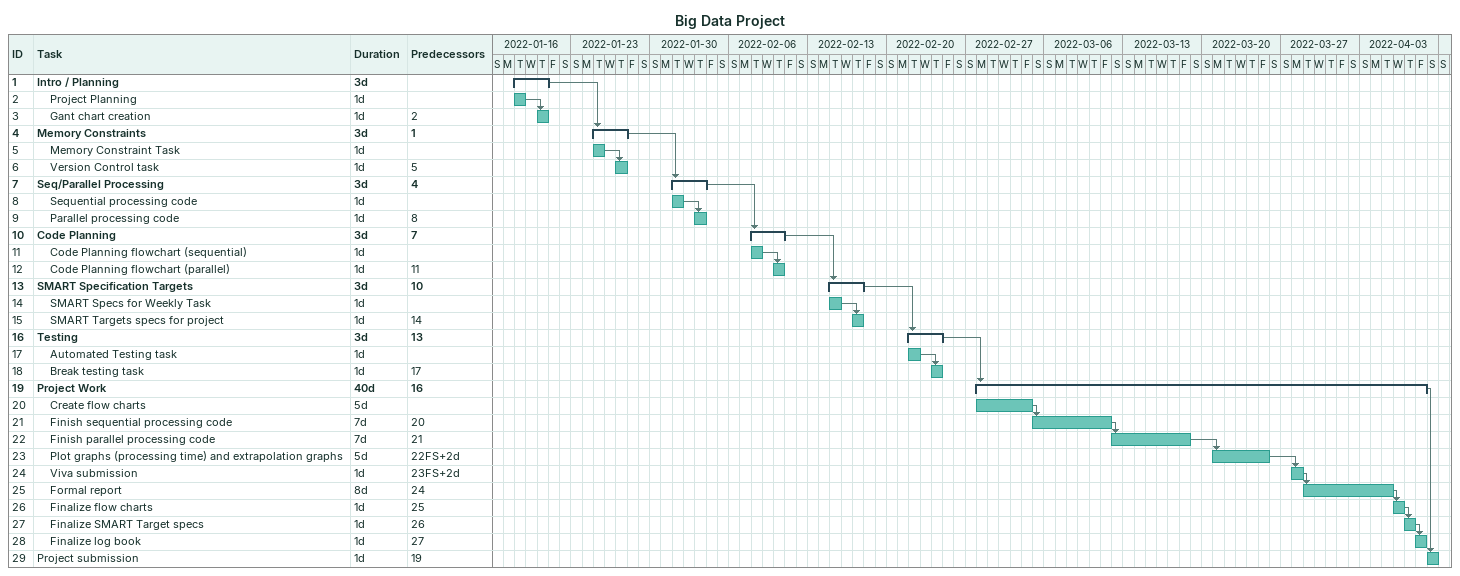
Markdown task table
Big Data Project

| ID | Level | Task | Duration | Start | Finish | Predecessors |
|---|---|---|---|---|---|---|
| 1 | 1 | **Intro / Planning** | 3d | 2022-01-18 | 2022-01-20 |  |
| 2 | 2 | Project Planning | 1d | 2022-01-18 | 2022-01-18 |  |
| 3 | 2 | Gant chart creation | 1d | 2022-01-20 | 2022-01-20 | 2 |
| 4 | 1 | **Memory Constraints** | 3d | 2022-01-25 | 2022-01-27 | 1 |
| 5 | 2 | Memory Constraint Task | 1d | 2022-01-25 | 2022-01-25 |  |
| 6 | 2 | Version Control task | 1d | 2022-01-27 | 2022-01-27 | 5 |
| 7 | 1 | **Seq/Parallel Processing** | 3d | 2022-02-01 | 2022-02-03 | 4 |
| 8 | 2 | Sequential processing code | 1d | 2022-02-01 | 2022-02-01 |  |
| 9 | 2 | Parallel processing code | 1d | 2022-02-03 | 2022-02-03 | 8 |
| 10 | 1 | **Code Planning** | 3d | 2022-02-08 | 2022-02-10 | 7 |
| 11 | 2 | Code Planning flowchart (sequential) | 1d | 2022-02-08 | 2022-02-08 |  |
| 12 | 2 | Code Planning flowchart (parallel) | 1d | 2022-02-10 | 2022-02-10 | 11 |
| 13 | 1 | **SMART Specification Targets** | 3d | 2022-02-15 | 2022-02-17 | 10 |
| 14 | 2 | SMART Specs for Weekly Task | 1d | 2022-02-15 | 2022-02-15 |  |
| 15 | 2 | SMART Targets specs for project | 1d | 2022-02-17 | 2022-02-17 | 14 |
| 16 | 1 | **Testing** | 3d | 2022-02-22 | 2022-02-24 | 13 |
| 17 | 2 | Automated Testing task | 1d | 2022-02-22 | 2022-02-22 |  |
| 18 | 2 | Break testing task | 1d | 2022-02-24 | 2022-02-24 | 17 |
| 19 | 1 | **Project Work** | 40d | 2022-02-28 | 2022-04-08 | 16 |
| 20 | 2 | Create flow charts | 5d | 2022-02-28 | 2022-03-04 |  |
| 21 | 2 | Finish sequential processing code | 7d | 2022-03-05 | 2022-03-11 | 20 |
| 22 | 2 | Finish parallel processing code | 7d | 2022-03-12 | 2022-03-18 | 21 |
| 23 | 2 | Plot graphs (processing time) and extrapolation graphs | 5d | 2022-03-21 | 2022-03-25 | 22FS+2d |
| 24 | 2 | Viva submission | 1d | 2022-03-28 | 2022-03-28 | 23FS+2d |
| 25 | 2 | Formal report | 8d | 2022-03-29 | 2022-04-05 | 24 |
| 26 | 2 | Finalize flow charts | 1d | 2022-04-06 | 2022-04-06 | 25 |
| 27 | 2 | Finalize SMART Target specs | 1d | 2022-04-07 | 2022-04-07 | 26 |
| 28 | 2 | Finalize log book | 1d | 2022-04-08 | 2022-04-08 | 27 |
| 29 | 1 | Project submission | 1d | 2022-04-09 | 2022-04-09 | 19 |
